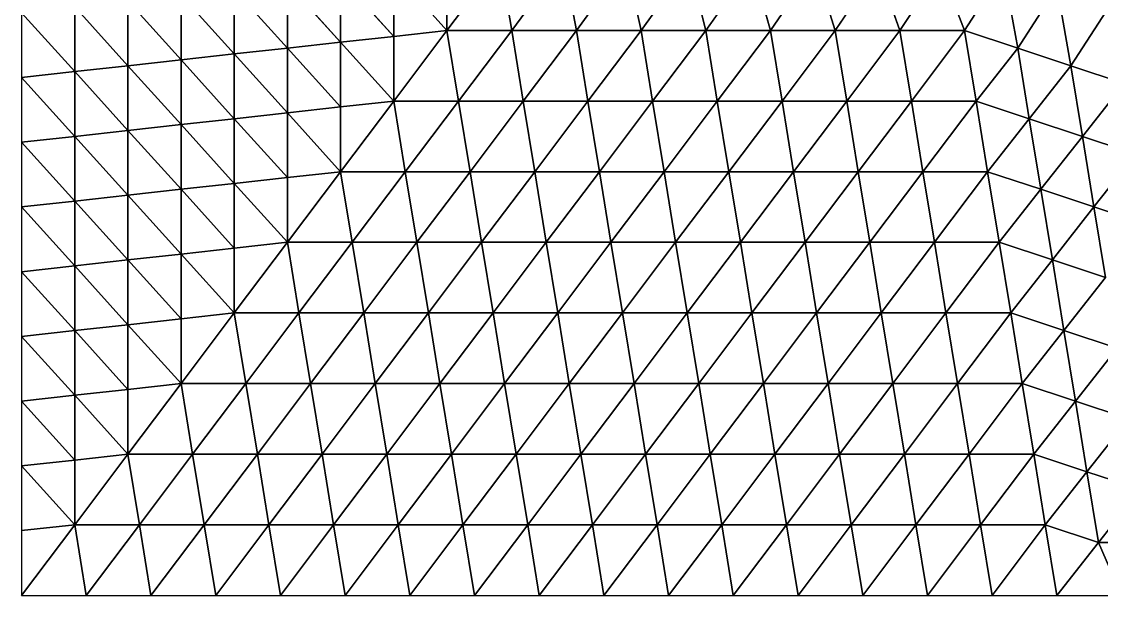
# Model space of a CAD drawing. Extents: x 100 to 350, y 100 to 150.
# Drawn here: x 100 to 126.08, y 100 to 113.85 of the extents above; entities that cross this region are included whole.
import ezdxf

# ---------------------------------------------------------------- set-up
doc = ezdxf.new("R2010")
doc.units = 0

msp = doc.modelspace()

# ---------------------------------------------------------------- linework, layer by layer
at = {"color": 1}
for p, q in [((111.556544, 115.339348), (110.272484, 113.634976)), ((110.272484, 113.634976), (111.556544, 115.339348)), ((111.834984, 113.634976), (111.556544, 115.339348)), ((111.556544, 115.339348), (111.834984, 113.634976)), ((113.076686, 115.309393), (111.834984, 113.634976)), ((111.834984, 113.634976), (113.076686, 115.309393)), ((113.076686, 115.309393), (113.397484, 113.634976)), ((113.397484, 113.634976), (113.076686, 115.309393)), ((113.397484, 113.634976), (114.596828, 115.279437)), ((114.596828, 115.279437), (113.397484, 113.634976)), ((114.596828, 115.279437), (114.959984, 113.634976)), ((114.959984, 113.634976), (114.596828, 115.279437)), ((108.988423, 115.055604), (110.272484, 113.634976)), ((110.272484, 113.634976), (108.988423, 115.055604)), ((108.988423, 115.055604), (108.988423, 113.493104)), ((108.988423, 113.493104), (108.988423, 115.055604)), ((110.272484, 113.634976), (110.272484, 115.197476)), ((110.272484, 115.197476), (110.272484, 113.634976)), ((114.959984, 113.634976), (116.11697, 115.249482)), ((116.11697, 115.249482), (114.959984, 113.634976)), ((116.522484, 113.634976), (116.11697, 115.249482)), ((116.11697, 115.249482), (116.522484, 113.634976)), ((117.637111, 115.219526), (116.522484, 113.634976)), ((116.522484, 113.634976), (117.637111, 115.219526)), ((118.084984, 113.634976), (117.637111, 115.219526)), ((117.637111, 115.219526), (118.084984, 113.634976)), ((119.157253, 115.189571), (118.084984, 113.634976)), ((118.084984, 113.634976), (119.157253, 115.189571)), ((119.157253, 115.189571), (119.647484, 113.634976)), ((119.647484, 113.634976), (119.157253, 115.189571)), ((119.647484, 113.634976), (120.677395, 115.159616)), ((120.677395, 115.159616), (119.647484, 113.634976)), ((120.677395, 115.159616), (121.209984, 113.634976)), ((121.209984, 113.634976), (120.677395, 115.159616)), ((121.209984, 113.634976), (122.197537, 115.12966)), ((122.197537, 115.12966), (121.209984, 113.634976)), ((122.772484, 113.634976), (122.197537, 115.12966)), ((122.197537, 115.12966), (122.772484, 113.634976)), ((123.717678, 115.099705), (122.772484, 113.634976)), ((122.772484, 113.634976), (123.717678, 115.099705)), ((123.717678, 115.099705), (124.056544, 113.20936)), ((124.056544, 113.20936), (123.717678, 115.099705)), ((106.420302, 113.20936), (106.420302, 114.77186)), ((106.420302, 114.77186), (107.704363, 113.351232)), ((107.704363, 113.351232), (106.420302, 114.77186)), ((106.420302, 114.77186), (106.420302, 113.20936)), ((107.704363, 113.351232), (107.704363, 114.913732)), ((108.988423, 113.493104), (107.704363, 114.913732)), ((107.704363, 114.913732), (107.704363, 113.351232)), ((107.704363, 114.913732), (108.988423, 113.493104)), ((103.852181, 112.925616), (103.852181, 114.488116)), ((103.852181, 114.488116), (105.136242, 113.067488)), ((105.136242, 113.067488), (103.852181, 114.488116)), ((103.852181, 114.488116), (103.852181, 112.925616)), ((105.136242, 114.629988), (106.420302, 113.20936)), ((105.136242, 114.629988), (105.136242, 113.067488)), ((106.420302, 113.20936), (105.136242, 114.629988)), ((105.136242, 113.067488), (105.136242, 114.629988)), ((124.056544, 113.20936), (125.001739, 114.674089)), ((125.001739, 114.674089), (124.056544, 113.20936)), ((125.001739, 114.674089), (125.340605, 112.783744)), ((125.340605, 112.783744), (125.001739, 114.674089)), ((102.568121, 112.783744), (102.568121, 114.346244)), ((102.568121, 114.346244), (103.852181, 112.925616)), ((102.568121, 114.346244), (102.568121, 112.783744)), ((103.852181, 112.925616), (102.568121, 114.346244)), ((125.340605, 112.783744), (126.285799, 114.248473)), ((126.285799, 114.248473), (125.340605, 112.783744)), ((100, 114.0625), (101.28406, 112.641872)), ((101.28406, 112.641872), (100, 114.0625)), ((101.28406, 112.641872), (101.28406, 114.204372)), ((101.28406, 114.204372), (102.568121, 112.783744)), ((102.568121, 112.783744), (101.28406, 114.204372)), ((101.28406, 114.204372), (101.28406, 112.641872)), ((107.704363, 113.351232), (108.988423, 113.493104)), ((108.988423, 113.493104), (107.704363, 113.351232)), ((108.988423, 111.930604), (110.272484, 113.634976)), ((110.272484, 113.634976), (108.988423, 113.493104)), ((108.988423, 113.493104), (110.272484, 113.634976)), ((110.272484, 113.634976), (108.988423, 111.930604)), ((108.988423, 113.493104), (108.988423, 111.930604)), ((108.988423, 111.930604), (108.988423, 113.493104)), ((111.834984, 113.634976), (110.272484, 113.634976)), ((110.272484, 113.634976), (110.550923, 111.930604)), ((110.272484, 113.634976), (111.834984, 113.634976)), ((110.550923, 111.930604), (110.272484, 113.634976)), ((111.834984, 113.634976), (110.550923, 111.930604)), ((110.550923, 111.930604), (111.834984, 113.634976)), ((111.834984, 113.634976), (112.113423, 111.930604)), ((113.397484, 113.634976), (111.834984, 113.634976)), ((112.113423, 111.930604), (111.834984, 113.634976)), ((111.834984, 113.634976), (113.397484, 113.634976)), ((113.397484, 113.634976), (112.113423, 111.930604)), ((112.113423, 111.930604), (113.397484, 113.634976)), ((113.675923, 111.930604), (113.397484, 113.634976)), ((114.959984, 113.634976), (113.397484, 113.634976)), ((113.397484, 113.634976), (113.675923, 111.930604)), ((113.397484, 113.634976), (114.959984, 113.634976)), ((114.959984, 113.634976), (113.675923, 111.930604)), ((113.675923, 111.930604), (114.959984, 113.634976)), ((114.959984, 113.634976), (115.238423, 111.930604)), ((116.522484, 113.634976), (114.959984, 113.634976)), ((114.959984, 113.634976), (116.522484, 113.634976)), ((115.238423, 111.930604), (114.959984, 113.634976)), ((116.522484, 113.634976), (115.238423, 111.930604)), ((115.238423, 111.930604), (116.522484, 113.634976)), ((116.522484, 113.634976), (118.084984, 113.634976)), ((116.800923, 111.930604), (116.522484, 113.634976)), ((118.084984, 113.634976), (116.522484, 113.634976)), ((116.522484, 113.634976), (116.800923, 111.930604)), ((116.800923, 111.930604), (118.084984, 113.634976)), ((118.084984, 113.634976), (116.800923, 111.930604)), ((118.084984, 113.634976), (119.647484, 113.634976)), ((118.084984, 113.634976), (118.363423, 111.930604)), ((119.647484, 113.634976), (118.084984, 113.634976)), ((118.363423, 111.930604), (118.084984, 113.634976)), ((119.647484, 113.634976), (118.363423, 111.930604)), ((118.363423, 111.930604), (119.647484, 113.634976)), ((119.925923, 111.930604), (119.647484, 113.634976)), ((121.209984, 113.634976), (119.647484, 113.634976)), ((119.647484, 113.634976), (119.925923, 111.930604)), ((119.647484, 113.634976), (121.209984, 113.634976)), ((119.925923, 111.930604), (121.209984, 113.634976)), ((121.209984, 113.634976), (119.925923, 111.930604)), ((121.209984, 113.634976), (121.488423, 111.930604)), ((122.772484, 113.634976), (121.209984, 113.634976)), ((121.209984, 113.634976), (122.772484, 113.634976)), ((121.488423, 111.930604), (121.209984, 113.634976)), ((121.488423, 111.930604), (122.772484, 113.634976)), ((122.772484, 113.634976), (121.488423, 111.930604)), ((122.772484, 113.634976), (124.056544, 113.20936)), ((123.050923, 111.930604), (122.772484, 113.634976)), ((124.056544, 113.20936), (122.772484, 113.634976)), ((122.772484, 113.634976), (123.050923, 111.930604)), ((106.420302, 113.20936), (105.136242, 113.067488)), ((105.136242, 113.067488), (106.420302, 113.20936)), ((107.704363, 113.351232), (106.420302, 113.20936)), ((106.420302, 113.20936), (107.704363, 113.351232)), ((106.420302, 113.20936), (107.704363, 111.788732)), ((106.420302, 111.64686), (106.420302, 113.20936)), ((107.704363, 111.788732), (106.420302, 113.20936)), ((106.420302, 113.20936), (106.420302, 111.64686)), ((107.704363, 111.788732), (107.704363, 113.351232)), ((108.988423, 111.930604), (107.704363, 113.351232)), ((107.704363, 113.351232), (107.704363, 111.788732)), ((107.704363, 113.351232), (108.988423, 111.930604)), ((123.050923, 111.930604), (124.056544, 113.20936)), ((124.056544, 113.20936), (123.050923, 111.930604)), ((124.056544, 113.20936), (125.340605, 112.783744)), ((124.334984, 111.504988), (124.056544, 113.20936)), ((125.340605, 112.783744), (124.056544, 113.20936)), ((124.056544, 113.20936), (124.334984, 111.504988)), ((103.852181, 112.925616), (102.568121, 112.783744)), ((102.568121, 112.783744), (103.852181, 112.925616)), ((105.136242, 113.067488), (103.852181, 112.925616)), ((103.852181, 112.925616), (105.136242, 113.067488)), ((103.852181, 111.363116), (103.852181, 112.925616)), ((103.852181, 112.925616), (105.136242, 111.504988)), ((103.852181, 112.925616), (103.852181, 111.363116)), ((105.136242, 111.504988), (103.852181, 112.925616)), ((105.136242, 113.067488), (106.420302, 111.64686)), ((106.420302, 111.64686), (105.136242, 113.067488)), ((105.136242, 113.067488), (105.136242, 111.504988)), ((105.136242, 111.504988), (105.136242, 113.067488)), ((101.28406, 112.641872), (102.568121, 112.783744)), ((102.568121, 112.783744), (101.28406, 112.641872)), ((103.852181, 111.363116), (102.568121, 112.783744)), ((102.568121, 112.783744), (102.568121, 111.221244)), ((102.568121, 112.783744), (103.852181, 111.363116)), ((102.568121, 111.221244), (102.568121, 112.783744)), ((125.340605, 112.783744), (124.334984, 111.504988)), ((124.334984, 111.504988), (125.340605, 112.783744)), ((125.619044, 111.079372), (125.340605, 112.783744)), ((126.624665, 112.358128), (125.340605, 112.783744)), ((125.340605, 112.783744), (125.619044, 111.079372)), ((125.340605, 112.783744), (126.624665, 112.358128)), ((101.28406, 112.641872), (100, 112.5)), ((100, 112.5), (101.28406, 112.641872)), ((101.28406, 111.079372), (100, 112.5)), ((100, 112.5), (101.28406, 111.079372)), ((101.28406, 111.079372), (101.28406, 112.641872)), ((102.568121, 111.221244), (101.28406, 112.641872)), ((101.28406, 112.641872), (101.28406, 111.079372)), ((101.28406, 112.641872), (102.568121, 111.221244)), ((125.619044, 111.079372), (126.624665, 112.358128)), ((126.624665, 112.358128), (125.619044, 111.079372)), ((108.988423, 111.930604), (107.704363, 110.226232)), ((107.704363, 111.788732), (108.988423, 111.930604)), ((107.704363, 110.226232), (108.988423, 111.930604)), ((108.988423, 111.930604), (107.704363, 111.788732)), ((109.266863, 110.226232), (108.988423, 111.930604)), ((110.550923, 111.930604), (108.988423, 111.930604)), ((108.988423, 111.930604), (109.266863, 110.226232)), ((108.988423, 111.930604), (110.550923, 111.930604)), ((110.550923, 111.930604), (109.266863, 110.226232)), ((109.266863, 110.226232), (110.550923, 111.930604)), ((110.829363, 110.226232), (110.550923, 111.930604)), ((110.550923, 111.930604), (110.829363, 110.226232)), ((112.113423, 111.930604), (110.550923, 111.930604)), ((110.550923, 111.930604), (112.113423, 111.930604)), ((110.829363, 110.226232), (112.113423, 111.930604)), ((112.113423, 111.930604), (110.829363, 110.226232)), ((112.113423, 111.930604), (113.675923, 111.930604)), ((113.675923, 111.930604), (112.113423, 111.930604)), ((112.113423, 111.930604), (112.391863, 110.226232)), ((112.391863, 110.226232), (112.113423, 111.930604)), ((112.391863, 110.226232), (113.675923, 111.930604)), ((113.675923, 111.930604), (112.391863, 110.226232)), ((113.954363, 110.226232), (113.675923, 111.930604)), ((113.675923, 111.930604), (115.238423, 111.930604)), ((113.675923, 111.930604), (113.954363, 110.226232)), ((115.238423, 111.930604), (113.675923, 111.930604)), ((113.954363, 110.226232), (115.238423, 111.930604)), ((115.238423, 111.930604), (113.954363, 110.226232)), ((115.238423, 111.930604), (116.800923, 111.930604)), ((116.800923, 111.930604), (115.238423, 111.930604)), ((115.238423, 111.930604), (115.516863, 110.226232)), ((115.516863, 110.226232), (115.238423, 111.930604)), ((116.800923, 111.930604), (115.516863, 110.226232)), ((115.516863, 110.226232), (116.800923, 111.930604)), ((117.079363, 110.226232), (116.800923, 111.930604)), ((116.800923, 111.930604), (118.363423, 111.930604)), ((116.800923, 111.930604), (117.079363, 110.226232)), ((118.363423, 111.930604), (116.800923, 111.930604)), ((118.363423, 111.930604), (117.079363, 110.226232)), ((117.079363, 110.226232), (118.363423, 111.930604)), ((118.641863, 110.226232), (118.363423, 111.930604)), ((118.363423, 111.930604), (119.925923, 111.930604)), ((119.925923, 111.930604), (118.363423, 111.930604)), ((118.363423, 111.930604), (118.641863, 110.226232)), ((118.641863, 110.226232), (119.925923, 111.930604)), ((119.925923, 111.930604), (118.641863, 110.226232)), ((120.204363, 110.226232), (119.925923, 111.930604)), ((119.925923, 111.930604), (121.488423, 111.930604)), ((119.925923, 111.930604), (120.204363, 110.226232)), ((121.488423, 111.930604), (119.925923, 111.930604)), ((121.488423, 111.930604), (120.204363, 110.226232)), ((120.204363, 110.226232), (121.488423, 111.930604)), ((123.050923, 111.930604), (121.488423, 111.930604)), ((121.488423, 111.930604), (121.766863, 110.226232)), ((121.488423, 111.930604), (123.050923, 111.930604)), ((121.766863, 110.226232), (121.488423, 111.930604)), ((121.766863, 110.226232), (123.050923, 111.930604)), ((123.050923, 111.930604), (121.766863, 110.226232)), ((123.329363, 110.226232), (123.050923, 111.930604)), ((123.050923, 111.930604), (124.334984, 111.504988)), ((124.334984, 111.504988), (123.050923, 111.930604)), ((123.050923, 111.930604), (123.329363, 110.226232)), ((105.136242, 111.504988), (106.420302, 111.64686)), ((106.420302, 111.64686), (105.136242, 111.504988)), ((107.704363, 111.788732), (106.420302, 111.64686)), ((106.420302, 111.64686), (107.704363, 111.788732)), ((106.420302, 111.64686), (107.704363, 110.226232)), ((107.704363, 110.226232), (106.420302, 111.64686)), ((106.420302, 111.64686), (106.420302, 110.08436)), ((106.420302, 110.08436), (106.420302, 111.64686)), ((107.704363, 110.226232), (107.704363, 111.788732)), ((107.704363, 111.788732), (107.704363, 110.226232)), ((103.852181, 111.363116), (102.568121, 111.221244)), ((102.568121, 111.221244), (103.852181, 111.363116)), ((105.136242, 111.504988), (103.852181, 111.363116)), ((103.852181, 111.363116), (105.136242, 111.504988)), ((103.852181, 109.800616), (103.852181, 111.363116)), ((105.136242, 109.942488), (103.852181, 111.363116)), ((103.852181, 111.363116), (103.852181, 109.800616)), ((103.852181, 111.363116), (105.136242, 109.942488)), ((106.420302, 110.08436), (105.136242, 111.504988)), ((105.136242, 111.504988), (105.136242, 109.942488)), ((105.136242, 109.942488), (105.136242, 111.504988)), ((105.136242, 111.504988), (106.420302, 110.08436)), ((124.334984, 111.504988), (123.329363, 110.226232)), ((123.329363, 110.226232), (124.334984, 111.504988)), ((124.334984, 111.504988), (124.613423, 109.800616)), ((125.619044, 111.079372), (124.334984, 111.504988)), ((124.613423, 109.800616), (124.334984, 111.504988)), ((124.334984, 111.504988), (125.619044, 111.079372)), ((101.28406, 111.079372), (102.568121, 111.221244)), ((102.568121, 111.221244), (101.28406, 111.079372)), ((102.568121, 111.221244), (103.852181, 109.800616)), ((102.568121, 111.221244), (102.568121, 109.658744)), ((103.852181, 109.800616), (102.568121, 111.221244)), ((102.568121, 109.658744), (102.568121, 111.221244)), ((101.28406, 111.079372), (100, 110.9375)), ((100, 110.9375), (101.28406, 111.079372)), ((100, 110.9375), (101.28406, 109.516872)), ((101.28406, 109.516872), (100, 110.9375)), ((101.28406, 109.516872), (101.28406, 111.079372)), ((102.568121, 109.658744), (101.28406, 111.079372)), ((101.28406, 111.079372), (101.28406, 109.516872)), ((101.28406, 111.079372), (102.568121, 109.658744)), ((124.613423, 109.800616), (125.619044, 111.079372)), ((125.619044, 111.079372), (124.613423, 109.800616)), ((126.903105, 110.653756), (125.619044, 111.079372)), ((125.619044, 111.079372), (125.897484, 109.375)), ((125.897484, 109.375), (125.619044, 111.079372)), ((125.619044, 111.079372), (126.903105, 110.653756)), ((126.903105, 110.653756), (125.897484, 109.375)), ((125.897484, 109.375), (126.903105, 110.653756)), ((105.136242, 109.942488), (106.420302, 110.08436)), ((106.420302, 110.08436), (105.136242, 109.942488)), ((106.420302, 108.52186), (107.704363, 110.226232)), ((107.704363, 110.226232), (106.420302, 110.08436)), ((106.420302, 110.08436), (107.704363, 110.226232)), ((107.704363, 110.226232), (106.420302, 108.52186)), ((106.420302, 110.08436), (106.420302, 108.52186)), ((106.420302, 108.52186), (106.420302, 110.08436)), ((109.266863, 110.226232), (107.704363, 110.226232)), ((107.704363, 110.226232), (107.982802, 108.52186)), ((107.704363, 110.226232), (109.266863, 110.226232)), ((107.982802, 108.52186), (107.704363, 110.226232)), ((109.266863, 110.226232), (107.982802, 108.52186)), ((107.982802, 108.52186), (109.266863, 110.226232)), ((109.266863, 110.226232), (109.545302, 108.52186)), ((110.829363, 110.226232), (109.266863, 110.226232)), ((109.266863, 110.226232), (110.829363, 110.226232)), ((109.545302, 108.52186), (109.266863, 110.226232)), ((110.829363, 110.226232), (109.545302, 108.52186)), ((109.545302, 108.52186), (110.829363, 110.226232)), ((111.107802, 108.52186), (110.829363, 110.226232)), ((112.391863, 110.226232), (110.829363, 110.226232)), ((110.829363, 110.226232), (111.107802, 108.52186)), ((110.829363, 110.226232), (112.391863, 110.226232)), ((112.391863, 110.226232), (111.107802, 108.52186)), ((111.107802, 108.52186), (112.391863, 110.226232)), ((112.391863, 110.226232), (112.670302, 108.52186)), ((113.954363, 110.226232), (112.391863, 110.226232)), ((112.391863, 110.226232), (113.954363, 110.226232)), ((112.670302, 108.52186), (112.391863, 110.226232)), ((112.670302, 108.52186), (113.954363, 110.226232)), ((113.954363, 110.226232), (112.670302, 108.52186)), ((115.516863, 110.226232), (113.954363, 110.226232)), ((113.954363, 110.226232), (114.232802, 108.52186)), ((113.954363, 110.226232), (115.516863, 110.226232)), ((114.232802, 108.52186), (113.954363, 110.226232)), ((115.516863, 110.226232), (114.232802, 108.52186)), ((114.232802, 108.52186), (115.516863, 110.226232)), ((115.516863, 110.226232), (115.795302, 108.52186)), ((117.079363, 110.226232), (115.516863, 110.226232)), ((115.516863, 110.226232), (117.079363, 110.226232)), ((115.795302, 108.52186), (115.516863, 110.226232)), ((117.079363, 110.226232), (115.795302, 108.52186)), ((115.795302, 108.52186), (117.079363, 110.226232)), ((117.357802, 108.52186), (117.079363, 110.226232)), ((117.079363, 110.226232), (118.641863, 110.226232)), ((118.641863, 110.226232), (117.079363, 110.226232)), ((117.079363, 110.226232), (117.357802, 108.52186)), ((117.357802, 108.52186), (118.641863, 110.226232)), ((118.641863, 110.226232), (117.357802, 108.52186)), ((118.920302, 108.52186), (118.641863, 110.226232)), ((118.641863, 110.226232), (120.204363, 110.226232)), ((118.641863, 110.226232), (118.920302, 108.52186)), ((120.204363, 110.226232), (118.641863, 110.226232)), ((120.204363, 110.226232), (118.920302, 108.52186)), ((118.920302, 108.52186), (120.204363, 110.226232)), ((120.482802, 108.52186), (120.204363, 110.226232)), ((121.766863, 110.226232), (120.204363, 110.226232)), ((120.204363, 110.226232), (120.482802, 108.52186)), ((120.204363, 110.226232), (121.766863, 110.226232)), ((121.766863, 110.226232), (120.482802, 108.52186)), ((120.482802, 108.52186), (121.766863, 110.226232)), ((121.766863, 110.226232), (122.045302, 108.52186)), ((123.329363, 110.226232), (121.766863, 110.226232)), ((121.766863, 110.226232), (123.329363, 110.226232)), ((122.045302, 108.52186), (121.766863, 110.226232)), ((122.045302, 108.52186), (123.329363, 110.226232)), ((123.329363, 110.226232), (122.045302, 108.52186)), ((124.613423, 109.800616), (123.329363, 110.226232)), ((123.329363, 110.226232), (123.607802, 108.52186)), ((123.329363, 110.226232), (124.613423, 109.800616)), ((123.607802, 108.52186), (123.329363, 110.226232)), ((103.852181, 109.800616), (102.568121, 109.658744)), ((102.568121, 109.658744), (103.852181, 109.800616)), ((105.136242, 109.942488), (103.852181, 109.800616)), ((103.852181, 109.800616), (105.136242, 109.942488)), ((103.852181, 108.238116), (103.852181, 109.800616)), ((103.852181, 109.800616), (105.136242, 108.379988)), ((105.136242, 108.379988), (103.852181, 109.800616)), ((103.852181, 109.800616), (103.852181, 108.238116)), ((105.136242, 108.379988), (105.136242, 109.942488)), ((105.136242, 109.942488), (106.420302, 108.52186)), ((106.420302, 108.52186), (105.136242, 109.942488)), ((105.136242, 109.942488), (105.136242, 108.379988)), ((123.607802, 108.52186), (124.613423, 109.800616)), ((124.613423, 109.800616), (123.607802, 108.52186)), ((124.613423, 109.800616), (124.891863, 108.096244)), ((125.897484, 109.375), (124.613423, 109.800616)), ((124.613423, 109.800616), (125.897484, 109.375)), ((124.891863, 108.096244), (124.613423, 109.800616)), ((102.568121, 109.658744), (101.28406, 109.516872)), ((101.28406, 109.516872), (102.568121, 109.658744)), ((102.568121, 109.658744), (103.852181, 108.238116)), ((102.568121, 108.096244), (102.568121, 109.658744)), ((103.852181, 108.238116), (102.568121, 109.658744)), ((102.568121, 109.658744), (102.568121, 108.096244)), ((101.28406, 109.516872), (100, 109.375)), ((100, 109.375), (101.28406, 109.516872)), ((101.28406, 107.954372), (100, 109.375)), ((100, 109.375), (101.28406, 107.954372)), ((101.28406, 109.516872), (102.568121, 108.096244)), ((101.28406, 107.954372), (101.28406, 109.516872)), ((102.568121, 108.096244), (101.28406, 109.516872)), ((101.28406, 109.516872), (101.28406, 107.954372)), ((124.891863, 108.096244), (125.897484, 109.375)), ((125.897484, 109.375), (124.891863, 108.096244)), ((125.897484, 109.375), (127.181544, 108.949384)), ((126.175923, 107.670628), (125.897484, 109.375)), ((127.181544, 108.949384), (125.897484, 109.375)), ((125.897484, 109.375), (126.175923, 107.670628)), ((106.420302, 108.52186), (105.136242, 106.817488)), ((105.136242, 108.379988), (106.420302, 108.52186)), ((105.136242, 106.817488), (106.420302, 108.52186)), ((106.420302, 108.52186), (105.136242, 108.379988)), ((106.698742, 106.817488), (106.420302, 108.52186)), ((107.982802, 108.52186), (106.420302, 108.52186)), ((106.420302, 108.52186), (106.698742, 106.817488)), ((106.420302, 108.52186), (107.982802, 108.52186)), ((107.982802, 108.52186), (106.698742, 106.817488)), ((106.698742, 106.817488), (107.982802, 108.52186)), ((107.982802, 108.52186), (108.261242, 106.817488)), ((109.545302, 108.52186), (107.982802, 108.52186)), ((107.982802, 108.52186), (109.545302, 108.52186)), ((108.261242, 106.817488), (107.982802, 108.52186)), ((108.261242, 106.817488), (109.545302, 108.52186)), ((109.545302, 108.52186), (108.261242, 106.817488)), ((109.545302, 108.52186), (111.107802, 108.52186)), ((111.107802, 108.52186), (109.545302, 108.52186)), ((109.545302, 108.52186), (109.823742, 106.817488)), ((109.823742, 106.817488), (109.545302, 108.52186)), ((109.823742, 106.817488), (111.107802, 108.52186)), ((111.107802, 108.52186), (109.823742, 106.817488)), ((111.386242, 106.817488), (111.107802, 108.52186)), ((111.107802, 108.52186), (112.670302, 108.52186)), ((111.107802, 108.52186), (111.386242, 106.817488)), ((112.670302, 108.52186), (111.107802, 108.52186)), ((111.386242, 106.817488), (112.670302, 108.52186)), ((112.670302, 108.52186), (111.386242, 106.817488)), ((112.948742, 106.817488), (112.670302, 108.52186)), ((114.232802, 108.52186), (112.670302, 108.52186)), ((112.670302, 108.52186), (112.948742, 106.817488)), ((112.670302, 108.52186), (114.232802, 108.52186)), ((114.232802, 108.52186), (112.948742, 106.817488)), ((112.948742, 106.817488), (114.232802, 108.52186)), ((114.511242, 106.817488), (114.232802, 108.52186)), ((114.232802, 108.52186), (114.511242, 106.817488)), ((115.795302, 108.52186), (114.232802, 108.52186)), ((114.232802, 108.52186), (115.795302, 108.52186)), ((114.511242, 106.817488), (115.795302, 108.52186)), ((115.795302, 108.52186), (114.511242, 106.817488)), ((115.795302, 108.52186), (117.357802, 108.52186)), ((117.357802, 108.52186), (115.795302, 108.52186)), ((115.795302, 108.52186), (116.073742, 106.817488)), ((116.073742, 106.817488), (115.795302, 108.52186)), ((116.073742, 106.817488), (117.357802, 108.52186)), ((117.357802, 108.52186), (116.073742, 106.817488)), ((117.636242, 106.817488), (117.357802, 108.52186)), ((117.357802, 108.52186), (118.920302, 108.52186)), ((117.357802, 108.52186), (117.636242, 106.817488)), ((118.920302, 108.52186), (117.357802, 108.52186)), ((118.920302, 108.52186), (117.636242, 106.817488)), ((117.636242, 106.817488), (118.920302, 108.52186)), ((119.198742, 106.817488), (118.920302, 108.52186)), ((118.920302, 108.52186), (120.482802, 108.52186)), ((120.482802, 108.52186), (118.920302, 108.52186)), ((118.920302, 108.52186), (119.198742, 106.817488)), ((119.198742, 106.817488), (120.482802, 108.52186)), ((120.482802, 108.52186), (119.198742, 106.817488)), ((120.761242, 106.817488), (120.482802, 108.52186)), ((120.482802, 108.52186), (122.045302, 108.52186)), ((120.482802, 108.52186), (120.761242, 106.817488)), ((122.045302, 108.52186), (120.482802, 108.52186)), ((122.045302, 108.52186), (120.761242, 106.817488)), ((120.761242, 106.817488), (122.045302, 108.52186)), ((122.323742, 106.817488), (122.045302, 108.52186)), ((122.045302, 108.52186), (123.607802, 108.52186)), ((123.607802, 108.52186), (122.045302, 108.52186)), ((122.045302, 108.52186), (122.323742, 106.817488)), ((122.323742, 106.817488), (123.607802, 108.52186)), ((123.607802, 108.52186), (122.323742, 106.817488)), ((124.891863, 108.096244), (123.607802, 108.52186)), ((123.607802, 108.52186), (123.886242, 106.817488)), ((123.886242, 106.817488), (123.607802, 108.52186)), ((123.607802, 108.52186), (124.891863, 108.096244)), ((102.568121, 108.096244), (103.852181, 108.238116)), ((103.852181, 108.238116), (102.568121, 108.096244)), ((105.136242, 108.379988), (103.852181, 108.238116)), ((103.852181, 108.238116), (105.136242, 108.379988)), ((103.852181, 108.238116), (105.136242, 106.817488)), ((105.136242, 106.817488), (103.852181, 108.238116)), ((103.852181, 108.238116), (103.852181, 106.675616)), ((103.852181, 106.675616), (103.852181, 108.238116)), ((105.136242, 106.817488), (105.136242, 108.379988)), ((105.136242, 108.379988), (105.136242, 106.817488)), ((102.568121, 108.096244), (101.28406, 107.954372)), ((101.28406, 107.954372), (102.568121, 108.096244)), ((102.568121, 106.533744), (102.568121, 108.096244)), ((103.852181, 106.675616), (102.568121, 108.096244)), ((102.568121, 108.096244), (102.568121, 106.533744)), ((102.568121, 108.096244), (103.852181, 106.675616)), ((123.886242, 106.817488), (124.891863, 108.096244)), ((124.891863, 108.096244), (123.886242, 106.817488)), ((124.891863, 108.096244), (126.175923, 107.670628)), ((125.170302, 106.391872), (124.891863, 108.096244)), ((126.175923, 107.670628), (124.891863, 108.096244)), ((124.891863, 108.096244), (125.170302, 106.391872)), ((101.28406, 107.954372), (100, 107.8125)), ((100, 107.8125), (101.28406, 107.954372)), ((100, 107.8125), (101.28406, 106.391872)), ((101.28406, 106.391872), (100, 107.8125)), ((101.28406, 106.391872), (101.28406, 107.954372)), ((101.28406, 107.954372), (102.568121, 106.533744)), ((102.568121, 106.533744), (101.28406, 107.954372)), ((101.28406, 107.954372), (101.28406, 106.391872)), ((126.175923, 107.670628), (125.170302, 106.391872)), ((125.170302, 106.391872), (126.175923, 107.670628)), ((102.568121, 106.533744), (103.852181, 106.675616)), ((103.852181, 106.675616), (102.568121, 106.533744)), ((105.136242, 106.817488), (103.852181, 105.113116)), ((103.852181, 105.113116), (105.136242, 106.817488)), ((105.136242, 106.817488), (103.852181, 106.675616)), ((103.852181, 106.675616), (105.136242, 106.817488)), ((103.852181, 106.675616), (103.852181, 105.113116)), ((103.852181, 105.113116), (103.852181, 106.675616)), ((105.414681, 105.113116), (105.136242, 106.817488)), ((106.698742, 106.817488), (105.136242, 106.817488)), ((105.136242, 106.817488), (105.414681, 105.113116)), ((105.136242, 106.817488), (106.698742, 106.817488)), ((105.414681, 105.113116), (106.698742, 106.817488)), ((106.698742, 106.817488), (105.414681, 105.113116)), ((106.698742, 106.817488), (106.977181, 105.113116)), ((108.261242, 106.817488), (106.698742, 106.817488)), ((106.698742, 106.817488), (108.261242, 106.817488)), ((106.977181, 105.113116), (106.698742, 106.817488)), ((106.977181, 105.113116), (108.261242, 106.817488)), ((108.261242, 106.817488), (106.977181, 105.113116)), ((108.539681, 105.113116), (108.261242, 106.817488)), ((109.823742, 106.817488), (108.261242, 106.817488)), ((108.261242, 106.817488), (108.539681, 105.113116)), ((108.261242, 106.817488), (109.823742, 106.817488)), ((109.823742, 106.817488), (108.539681, 105.113116)), ((108.539681, 105.113116), (109.823742, 106.817488)), ((109.823742, 106.817488), (110.102181, 105.113116)), ((111.386242, 106.817488), (109.823742, 106.817488)), ((109.823742, 106.817488), (111.386242, 106.817488)), ((110.102181, 105.113116), (109.823742, 106.817488)), ((110.102181, 105.113116), (111.386242, 106.817488)), ((111.386242, 106.817488), (110.102181, 105.113116)), ((111.664681, 105.113116), (111.386242, 106.817488)), ((112.948742, 106.817488), (111.386242, 106.817488)), ((111.386242, 106.817488), (111.664681, 105.113116)), ((111.386242, 106.817488), (112.948742, 106.817488)), ((112.948742, 106.817488), (111.664681, 105.113116)), ((111.664681, 105.113116), (112.948742, 106.817488)), ((112.948742, 106.817488), (113.227181, 105.113116)), ((114.511242, 106.817488), (112.948742, 106.817488)), ((112.948742, 106.817488), (114.511242, 106.817488)), ((113.227181, 105.113116), (112.948742, 106.817488)), ((113.227181, 105.113116), (114.511242, 106.817488)), ((114.511242, 106.817488), (113.227181, 105.113116)), ((116.073742, 106.817488), (114.511242, 106.817488)), ((114.511242, 106.817488), (114.789681, 105.113116)), ((114.511242, 106.817488), (116.073742, 106.817488)), ((114.789681, 105.113116), (114.511242, 106.817488)), ((116.073742, 106.817488), (114.789681, 105.113116)), ((114.789681, 105.113116), (116.073742, 106.817488)), ((116.073742, 106.817488), (116.352181, 105.113116)), ((117.636242, 106.817488), (116.073742, 106.817488)), ((116.073742, 106.817488), (117.636242, 106.817488)), ((116.352181, 105.113116), (116.073742, 106.817488)), ((116.352181, 105.113116), (117.636242, 106.817488)), ((117.636242, 106.817488), (116.352181, 105.113116)), ((117.636242, 106.817488), (119.198742, 106.817488)), ((119.198742, 106.817488), (117.636242, 106.817488)), ((117.636242, 106.817488), (117.914681, 105.113116)), ((117.914681, 105.113116), (117.636242, 106.817488)), ((119.198742, 106.817488), (117.914681, 105.113116)), ((117.914681, 105.113116), (119.198742, 106.817488)), ((119.477181, 105.113116), (119.198742, 106.817488)), ((119.198742, 106.817488), (120.761242, 106.817488)), ((119.198742, 106.817488), (119.477181, 105.113116)), ((120.761242, 106.817488), (119.198742, 106.817488)), ((119.477181, 105.113116), (120.761242, 106.817488)), ((120.761242, 106.817488), (119.477181, 105.113116)), ((120.761242, 106.817488), (122.323742, 106.817488)), ((122.323742, 106.817488), (120.761242, 106.817488)), ((120.761242, 106.817488), (121.039681, 105.113116)), ((121.039681, 105.113116), (120.761242, 106.817488)), ((121.039681, 105.113116), (122.323742, 106.817488)), ((122.323742, 106.817488), (121.039681, 105.113116)), ((122.602181, 105.113116), (122.323742, 106.817488)), ((122.323742, 106.817488), (123.886242, 106.817488)), ((122.323742, 106.817488), (122.602181, 105.113116)), ((123.886242, 106.817488), (122.323742, 106.817488)), ((123.886242, 106.817488), (122.602181, 105.113116)), ((122.602181, 105.113116), (123.886242, 106.817488)), ((124.164681, 105.113116), (123.886242, 106.817488)), ((123.886242, 106.817488), (125.170302, 106.391872)), ((125.170302, 106.391872), (123.886242, 106.817488)), ((123.886242, 106.817488), (124.164681, 105.113116)), ((102.568121, 106.533744), (101.28406, 106.391872)), ((101.28406, 106.391872), (102.568121, 106.533744)), ((102.568121, 104.971244), (102.568121, 106.533744)), ((103.852181, 105.113116), (102.568121, 106.533744)), ((102.568121, 106.533744), (102.568121, 104.971244)), ((102.568121, 106.533744), (103.852181, 105.113116)), ((101.28406, 106.391872), (100, 106.25)), ((100, 106.25), (101.28406, 106.391872)), ((101.28406, 104.829372), (100, 106.25)), ((100, 106.25), (101.28406, 104.829372)), ((101.28406, 106.391872), (102.568121, 104.971244)), ((101.28406, 104.829372), (101.28406, 106.391872)), ((101.28406, 106.391872), (101.28406, 104.829372)), ((102.568121, 104.971244), (101.28406, 106.391872)), ((125.170302, 106.391872), (124.164681, 105.113116)), ((124.164681, 105.113116), (125.170302, 106.391872)), ((125.448742, 104.6875), (125.170302, 106.391872)), ((125.170302, 106.391872), (126.454363, 105.966256)), ((126.454363, 105.966256), (125.170302, 106.391872)), ((125.170302, 106.391872), (125.448742, 104.6875)), ((126.454363, 105.966256), (125.448742, 104.6875)), ((125.448742, 104.6875), (126.454363, 105.966256)), ((103.852181, 105.113116), (102.568121, 103.408744)), ((102.568121, 104.971244), (103.852181, 105.113116)), ((102.568121, 103.408744), (103.852181, 105.113116)), ((103.852181, 105.113116), (102.568121, 104.971244)), ((104.130621, 103.408744), (103.852181, 105.113116)), ((103.852181, 105.113116), (105.414681, 105.113116)), ((105.414681, 105.113116), (103.852181, 105.113116)), ((103.852181, 105.113116), (104.130621, 103.408744)), ((104.130621, 103.408744), (105.414681, 105.113116)), ((105.414681, 105.113116), (104.130621, 103.408744)), ((105.693121, 103.408744), (105.414681, 105.113116)), ((105.414681, 105.113116), (106.977181, 105.113116)), ((105.414681, 105.113116), (105.693121, 103.408744)), ((106.977181, 105.113116), (105.414681, 105.113116)), ((106.977181, 105.113116), (105.693121, 103.408744)), ((105.693121, 103.408744), (106.977181, 105.113116)), ((108.539681, 105.113116), (106.977181, 105.113116)), ((106.977181, 105.113116), (107.255621, 103.408744)), ((106.977181, 105.113116), (108.539681, 105.113116)), ((107.255621, 103.408744), (106.977181, 105.113116)), ((108.539681, 105.113116), (107.255621, 103.408744)), ((107.255621, 103.408744), (108.539681, 105.113116)), ((108.539681, 105.113116), (108.818121, 103.408744)), ((110.102181, 105.113116), (108.539681, 105.113116)), ((108.539681, 105.113116), (110.102181, 105.113116)), ((108.818121, 103.408744), (108.539681, 105.113116)), ((108.818121, 103.408744), (110.102181, 105.113116)), ((110.102181, 105.113116), (108.818121, 103.408744)), ((110.380621, 103.408744), (110.102181, 105.113116)), ((111.664681, 105.113116), (110.102181, 105.113116)), ((110.102181, 105.113116), (110.380621, 103.408744)), ((110.102181, 105.113116), (111.664681, 105.113116)), ((110.380621, 103.408744), (111.664681, 105.113116)), ((111.664681, 105.113116), (110.380621, 103.408744)), ((111.664681, 105.113116), (111.943121, 103.408744)), ((113.227181, 105.113116), (111.664681, 105.113116)), ((111.664681, 105.113116), (113.227181, 105.113116)), ((111.943121, 103.408744), (111.664681, 105.113116)), ((111.943121, 103.408744), (113.227181, 105.113116)), ((113.227181, 105.113116), (111.943121, 103.408744)), ((114.789681, 105.113116), (113.227181, 105.113116)), ((113.227181, 105.113116), (113.505621, 103.408744)), ((113.227181, 105.113116), (114.789681, 105.113116)), ((113.505621, 103.408744), (113.227181, 105.113116)), ((114.789681, 105.113116), (113.505621, 103.408744)), ((113.505621, 103.408744), (114.789681, 105.113116)), ((114.789681, 105.113116), (115.068121, 103.408744)), ((116.352181, 105.113116), (114.789681, 105.113116)), ((114.789681, 105.113116), (116.352181, 105.113116)), ((115.068121, 103.408744), (114.789681, 105.113116)), ((115.068121, 103.408744), (116.352181, 105.113116)), ((116.352181, 105.113116), (115.068121, 103.408744)), ((116.630621, 103.408744), (116.352181, 105.113116)), ((117.914681, 105.113116), (116.352181, 105.113116)), ((116.352181, 105.113116), (116.630621, 103.408744)), ((116.352181, 105.113116), (117.914681, 105.113116)), ((116.630621, 103.408744), (117.914681, 105.113116)), ((117.914681, 105.113116), (116.630621, 103.408744)), ((117.914681, 105.113116), (118.193121, 103.408744)), ((119.477181, 105.113116), (117.914681, 105.113116)), ((117.914681, 105.113116), (119.477181, 105.113116)), ((118.193121, 103.408744), (117.914681, 105.113116)), ((118.193121, 103.408744), (119.477181, 105.113116)), ((119.477181, 105.113116), (118.193121, 103.408744)), ((119.755621, 103.408744), (119.477181, 105.113116)), ((121.039681, 105.113116), (119.477181, 105.113116)), ((119.477181, 105.113116), (119.755621, 103.408744)), ((119.477181, 105.113116), (121.039681, 105.113116)), ((121.039681, 105.113116), (119.755621, 103.408744)), ((119.755621, 103.408744), (121.039681, 105.113116)), ((121.039681, 105.113116), (121.318121, 103.408744)), ((122.602181, 105.113116), (121.039681, 105.113116)), ((121.039681, 105.113116), (122.602181, 105.113116)), ((121.318121, 103.408744), (121.039681, 105.113116)), ((121.318121, 103.408744), (122.602181, 105.113116)), ((122.602181, 105.113116), (121.318121, 103.408744)), ((124.164681, 105.113116), (122.602181, 105.113116)), ((122.602181, 105.113116), (122.880621, 103.408744)), ((122.880621, 103.408744), (122.602181, 105.113116)), ((122.602181, 105.113116), (124.164681, 105.113116)), ((122.880621, 103.408744), (124.164681, 105.113116)), ((124.164681, 105.113116), (122.880621, 103.408744)), ((124.164681, 105.113116), (125.448742, 104.6875)), ((124.443121, 103.408744), (124.164681, 105.113116)), ((125.448742, 104.6875), (124.164681, 105.113116)), ((124.164681, 105.113116), (124.443121, 103.408744)), ((101.28406, 104.829372), (100, 104.6875)), ((100, 104.6875), (101.28406, 104.829372)), ((102.568121, 104.971244), (101.28406, 104.829372)), ((101.28406, 104.829372), (102.568121, 104.971244)), ((101.28406, 103.266872), (101.28406, 104.829372)), ((101.28406, 104.829372), (102.568121, 103.408744)), ((102.568121, 103.408744), (101.28406, 104.829372)), ((101.28406, 104.829372), (101.28406, 103.266872)), ((102.568121, 103.408744), (102.568121, 104.971244)), ((102.568121, 104.971244), (102.568121, 103.408744)), ((100, 104.6875), (101.28406, 103.266872)), ((101.28406, 103.266872), (100, 104.6875)), ((125.448742, 104.6875), (124.443121, 103.408744)), ((124.443121, 103.408744), (125.448742, 104.6875)), ((125.448742, 104.6875), (125.727181, 102.983128)), ((126.732802, 104.261884), (125.448742, 104.6875)), ((125.727181, 102.983128), (125.448742, 104.6875)), ((125.448742, 104.6875), (126.732802, 104.261884)), ((125.727181, 102.983128), (126.732802, 104.261884)), ((126.732802, 104.261884), (125.727181, 102.983128)), ((101.28406, 103.266872), (100, 103.125)), ((100, 103.125), (101.28406, 103.266872)), ((102.568121, 103.408744), (101.28406, 101.704372)), ((101.28406, 103.266872), (102.568121, 103.408744)), ((101.28406, 101.704372), (102.568121, 103.408744)), ((102.568121, 103.408744), (101.28406, 103.266872)), ((101.28406, 101.704372), (101.28406, 103.266872)), ((101.28406, 103.266872), (101.28406, 101.704372)), ((102.568121, 103.408744), (104.130621, 103.408744)), ((104.130621, 103.408744), (102.568121, 103.408744)), ((102.568121, 103.408744), (102.84656, 101.704372)), ((102.84656, 101.704372), (102.568121, 103.408744)), ((104.130621, 103.408744), (102.84656, 101.704372)), ((102.84656, 101.704372), (104.130621, 103.408744)), ((104.40906, 101.704372), (104.130621, 103.408744)), ((104.130621, 103.408744), (105.693121, 103.408744)), ((104.130621, 103.408744), (104.40906, 101.704372)), ((105.693121, 103.408744), (104.130621, 103.408744)), ((105.693121, 103.408744), (104.40906, 101.704372)), ((104.40906, 101.704372), (105.693121, 103.408744)), ((105.97156, 101.704372), (105.693121, 103.408744)), ((107.255621, 103.408744), (105.693121, 103.408744)), ((105.693121, 103.408744), (105.97156, 101.704372)), ((105.693121, 103.408744), (107.255621, 103.408744)), ((107.255621, 103.408744), (105.97156, 101.704372)), ((105.97156, 101.704372), (107.255621, 103.408744)), ((107.255621, 103.408744), (107.53406, 101.704372)), ((108.818121, 103.408744), (107.255621, 103.408744)), ((107.255621, 103.408744), (108.818121, 103.408744)), ((107.53406, 101.704372), (107.255621, 103.408744)), ((108.818121, 103.408744), (107.53406, 101.704372)), ((107.53406, 101.704372), (108.818121, 103.408744)), ((109.09656, 101.704372), (108.818121, 103.408744)), ((108.818121, 103.408744), (110.380621, 103.408744)), ((110.380621, 103.408744), (108.818121, 103.408744)), ((108.818121, 103.408744), (109.09656, 101.704372)), ((109.09656, 101.704372), (110.380621, 103.408744)), ((110.380621, 103.408744), (109.09656, 101.704372)), ((110.65906, 101.704372), (110.380621, 103.408744)), ((110.380621, 103.408744), (111.943121, 103.408744)), ((110.380621, 103.408744), (110.65906, 101.704372)), ((111.943121, 103.408744), (110.380621, 103.408744)), ((111.943121, 103.408744), (110.65906, 101.704372)), ((110.65906, 101.704372), (111.943121, 103.408744)), ((112.22156, 101.704372), (111.943121, 103.408744)), ((113.505621, 103.408744), (111.943121, 103.408744)), ((111.943121, 103.408744), (112.22156, 101.704372)), ((111.943121, 103.408744), (113.505621, 103.408744)), ((112.22156, 101.704372), (113.505621, 103.408744)), ((113.505621, 103.408744), (112.22156, 101.704372)), ((113.505621, 103.408744), (113.78406, 101.704372)), ((115.068121, 103.408744), (113.505621, 103.408744)), ((113.505621, 103.408744), (115.068121, 103.408744)), ((113.78406, 101.704372), (113.505621, 103.408744)), ((113.78406, 101.704372), (115.068121, 103.408744)), ((115.068121, 103.408744), (113.78406, 101.704372)), ((115.068121, 103.408744), (116.630621, 103.408744)), ((116.630621, 103.408744), (115.068121, 103.408744)), ((115.068121, 103.408744), (115.34656, 101.704372)), ((115.34656, 101.704372), (115.068121, 103.408744)), ((116.630621, 103.408744), (115.34656, 101.704372)), ((115.34656, 101.704372), (116.630621, 103.408744)), ((116.90906, 101.704372), (116.630621, 103.408744)), ((116.630621, 103.408744), (118.193121, 103.408744)), ((116.630621, 103.408744), (116.90906, 101.704372)), ((118.193121, 103.408744), (116.630621, 103.408744)), ((118.193121, 103.408744), (116.90906, 101.704372)), ((116.90906, 101.704372), (118.193121, 103.408744)), ((118.193121, 103.408744), (119.755621, 103.408744)), ((119.755621, 103.408744), (118.193121, 103.408744)), ((118.193121, 103.408744), (118.47156, 101.704372)), ((118.47156, 101.704372), (118.193121, 103.408744)), ((118.47156, 101.704372), (119.755621, 103.408744)), ((119.755621, 103.408744), (118.47156, 101.704372)), ((119.755621, 103.408744), (121.318121, 103.408744)), ((119.755621, 103.408744), (120.03406, 101.704372)), ((121.318121, 103.408744), (119.755621, 103.408744)), ((120.03406, 101.704372), (119.755621, 103.408744)), ((121.318121, 103.408744), (120.03406, 101.704372)), ((120.03406, 101.704372), (121.318121, 103.408744)), ((121.318121, 103.408744), (122.880621, 103.408744)), ((122.880621, 103.408744), (121.318121, 103.408744)), ((121.318121, 103.408744), (121.59656, 101.704372)), ((121.59656, 101.704372), (121.318121, 103.408744)), ((122.880621, 103.408744), (121.59656, 101.704372)), ((121.59656, 101.704372), (122.880621, 103.408744)), ((123.15906, 101.704372), (122.880621, 103.408744)), ((122.880621, 103.408744), (124.443121, 103.408744)), ((122.880621, 103.408744), (123.15906, 101.704372)), ((124.443121, 103.408744), (122.880621, 103.408744)), ((124.443121, 103.408744), (123.15906, 101.704372)), ((123.15906, 101.704372), (124.443121, 103.408744)), ((125.727181, 102.983128), (124.443121, 103.408744)), ((124.443121, 103.408744), (124.72156, 101.704372)), ((124.443121, 103.408744), (125.727181, 102.983128)), ((124.72156, 101.704372), (124.443121, 103.408744)), ((100, 103.125), (101.28406, 101.704372)), ((101.28406, 101.704372), (100, 103.125)), ((124.72156, 101.704372), (125.727181, 102.983128)), ((125.727181, 102.983128), (124.72156, 101.704372)), ((125.727181, 102.983128), (126.005621, 101.278756)), ((127.011242, 102.557512), (125.727181, 102.983128)), ((125.727181, 102.983128), (127.011242, 102.557512)), ((126.005621, 101.278756), (125.727181, 102.983128)), ((127.011242, 102.557512), (126.005621, 101.278756)), ((126.005621, 101.278756), (127.011242, 102.557512)), ((101.28406, 101.704372), (100, 100)), ((100, 101.5625), (101.28406, 101.704372)), ((100, 100), (101.28406, 101.704372)), ((101.28406, 101.704372), (100, 101.5625)), ((101.5625, 100), (101.28406, 101.704372)), ((102.84656, 101.704372), (101.28406, 101.704372)), ((101.28406, 101.704372), (101.5625, 100)), ((101.28406, 101.704372), (102.84656, 101.704372)), ((101.5625, 100), (102.84656, 101.704372)), ((102.84656, 101.704372), (101.5625, 100)), ((102.84656, 101.704372), (103.125, 100)), ((104.40906, 101.704372), (102.84656, 101.704372)), ((102.84656, 101.704372), (104.40906, 101.704372)), ((103.125, 100), (102.84656, 101.704372)), ((103.125, 100), (104.40906, 101.704372)), ((104.40906, 101.704372), (103.125, 100)), ((104.40906, 101.704372), (105.97156, 101.704372)), ((104.6875, 100), (104.40906, 101.704372)), ((105.97156, 101.704372), (104.40906, 101.704372)), ((104.40906, 101.704372), (104.6875, 100)), ((104.6875, 100), (105.97156, 101.704372)), ((105.97156, 101.704372), (104.6875, 100)), ((105.97156, 101.704372), (107.53406, 101.704372)), ((105.97156, 101.704372), (106.25, 100)), ((107.53406, 101.704372), (105.97156, 101.704372)), ((106.25, 100), (105.97156, 101.704372)), ((107.53406, 101.704372), (106.25, 100)), ((106.25, 100), (107.53406, 101.704372)), ((107.8125, 100), (107.53406, 101.704372)), ((107.53406, 101.704372), (109.09656, 101.704372)), ((109.09656, 101.704372), (107.53406, 101.704372)), ((107.53406, 101.704372), (107.8125, 100)), ((107.8125, 100), (109.09656, 101.704372)), ((109.09656, 101.704372), (107.8125, 100)), ((109.375, 100), (109.09656, 101.704372)), ((109.09656, 101.704372), (110.65906, 101.704372)), ((109.09656, 101.704372), (109.375, 100)), ((110.65906, 101.704372), (109.09656, 101.704372)), ((110.65906, 101.704372), (109.375, 100)), ((109.375, 100), (110.65906, 101.704372)), ((110.9375, 100), (110.65906, 101.704372)), ((110.65906, 101.704372), (112.22156, 101.704372)), ((112.22156, 101.704372), (110.65906, 101.704372)), ((110.65906, 101.704372), (110.9375, 100)), ((110.9375, 100), (112.22156, 101.704372)), ((112.22156, 101.704372), (110.9375, 100)), ((112.5, 100), (112.22156, 101.704372)), ((112.22156, 101.704372), (113.78406, 101.704372)), ((112.22156, 101.704372), (112.5, 100)), ((113.78406, 101.704372), (112.22156, 101.704372)), ((113.78406, 101.704372), (112.5, 100)), ((112.5, 100), (113.78406, 101.704372)), ((114.0625, 100), (113.78406, 101.704372)), ((115.34656, 101.704372), (113.78406, 101.704372)), ((113.78406, 101.704372), (114.0625, 100)), ((113.78406, 101.704372), (115.34656, 101.704372)), ((114.0625, 100), (115.34656, 101.704372)), ((115.34656, 101.704372), (114.0625, 100)), ((115.34656, 101.704372), (115.625, 100)), ((116.90906, 101.704372), (115.34656, 101.704372)), ((115.34656, 101.704372), (116.90906, 101.704372)), ((115.625, 100), (115.34656, 101.704372)), ((115.625, 100), (116.90906, 101.704372)), ((116.90906, 101.704372), (115.625, 100)), ((117.1875, 100), (116.90906, 101.704372)), ((116.90906, 101.704372), (118.47156, 101.704372)), ((118.47156, 101.704372), (116.90906, 101.704372)), ((116.90906, 101.704372), (117.1875, 100)), ((117.1875, 100), (118.47156, 101.704372)), ((118.47156, 101.704372), (117.1875, 100)), ((118.75, 100), (118.47156, 101.704372)), ((118.47156, 101.704372), (120.03406, 101.704372)), ((118.47156, 101.704372), (118.75, 100)), ((120.03406, 101.704372), (118.47156, 101.704372)), ((120.03406, 101.704372), (118.75, 100)), ((118.75, 100), (120.03406, 101.704372)), ((120.3125, 100), (120.03406, 101.704372)), ((121.59656, 101.704372), (120.03406, 101.704372)), ((120.03406, 101.704372), (120.3125, 100)), ((120.03406, 101.704372), (121.59656, 101.704372)), ((120.3125, 100), (121.59656, 101.704372)), ((121.59656, 101.704372), (120.3125, 100)), ((121.59656, 101.704372), (121.875, 100)), ((123.15906, 101.704372), (121.59656, 101.704372)), ((121.59656, 101.704372), (123.15906, 101.704372)), ((121.875, 100), (121.59656, 101.704372)), ((121.875, 100), (123.15906, 101.704372)), ((123.15906, 101.704372), (121.875, 100)), ((123.4375, 100), (123.15906, 101.704372)), ((123.15906, 101.704372), (124.72156, 101.704372)), ((124.72156, 101.704372), (123.15906, 101.704372)), ((123.15906, 101.704372), (123.4375, 100)), ((123.4375, 100), (124.72156, 101.704372)), ((124.72156, 101.704372), (123.4375, 100)), ((126.005621, 101.278756), (124.72156, 101.704372)), ((124.72156, 101.704372), (125, 100)), ((125, 100), (124.72156, 101.704372)), ((124.72156, 101.704372), (126.005621, 101.278756)), ((126.005621, 101.278756), (125, 100)), ((125, 100), (126.005621, 101.278756)), ((126.005621, 101.278756), (127.568121, 101.278756)), ((126.5625, 100), (126.005621, 101.278756)), ((127.568121, 101.278756), (126.005621, 101.278756)), ((126.005621, 101.278756), (126.5625, 100))]:
    msp.add_line(p, q, dxfattribs=at)
at = {"color": 7}
for p, q in [((100, 114.0625), (100, 112.5)), ((100, 112.5), (100, 110.9375)), ((100, 110.9375), (100, 109.375)), ((100, 109.375), (100, 107.8125)), ((100, 107.8125), (100, 106.25)), ((100, 106.25), (100, 104.6875)), ((100, 104.6875), (100, 103.125)), ((100, 103.125), (100, 101.5625)), ((100, 101.5625), (100, 100)), ((100, 100), (101.5625, 100)), ((101.5625, 100), (103.125, 100)), ((103.125, 100), (104.6875, 100)), ((104.6875, 100), (106.25, 100)), ((106.25, 100), (107.8125, 100)), ((107.8125, 100), (109.375, 100)), ((109.375, 100), (110.9375, 100)), ((110.9375, 100), (112.5, 100)), ((112.5, 100), (114.0625, 100)), ((114.0625, 100), (115.625, 100)), ((115.625, 100), (117.1875, 100)), ((117.1875, 100), (118.75, 100)), ((118.75, 100), (120.3125, 100)), ((120.3125, 100), (121.875, 100)), ((121.875, 100), (123.4375, 100)), ((123.4375, 100), (125, 100)), ((125, 100), (126.5625, 100))]:
    msp.add_line(p, q, dxfattribs=at)

doc.saveas('drawing.dxf')
